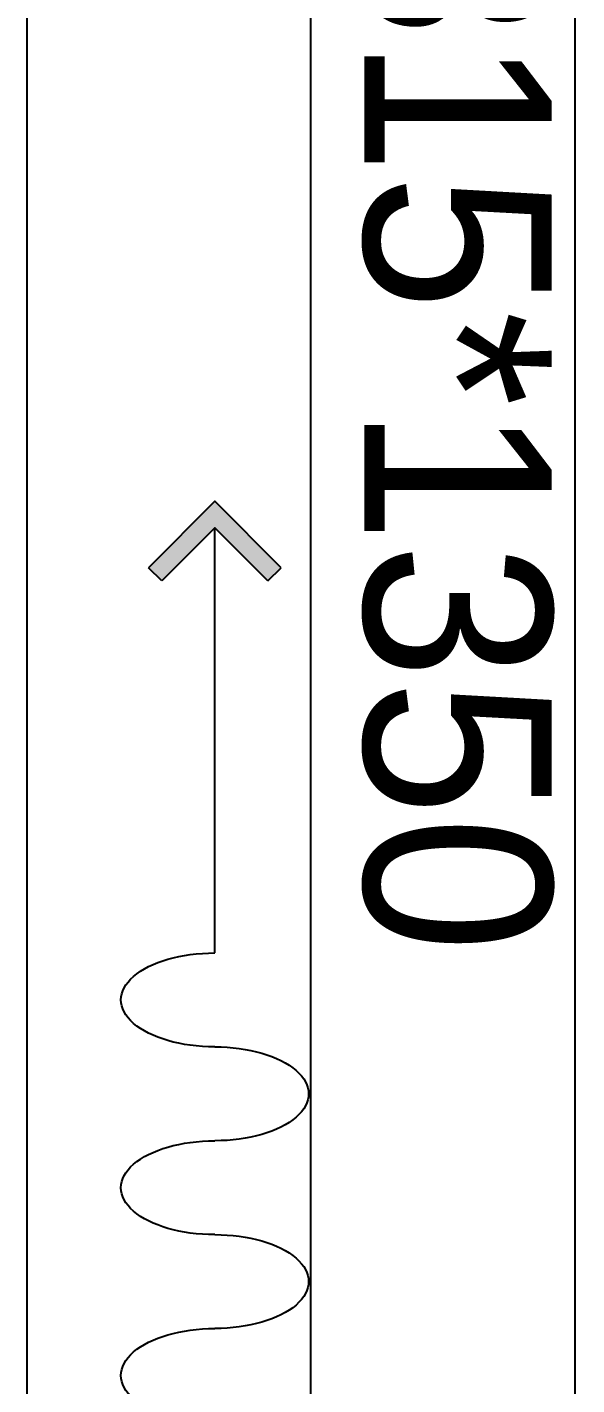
# Model space of a CAD drawing. Header units: inches. Extents: x 157163 to 245256, y -61743 to -20857.
# Drawn here: x 215860 to 216153, y -26207 to -25484 of the extents above; entities that cross this region are included whole.
import ezdxf

# ---------------------------------------------------------------- set-up
doc = ezdxf.new("R2010")
doc.units = ezdxf.units.IN
doc.header["$LTSCALE"] = 50
doc.header["$MEASUREMENT"] = 0
for name, color, linetype in [('0-ELC TEXT', 7, 'Continuous'), ('01. F-소품', 3, 'Continuous'), ('04-WIN', 4, 'Continuous'), ('06-LIGHT', 4, 'Continuous')]:
    doc.layers.add(name, color=color, linetype=linetype)
doc.styles.add('코레일둥고', font='Korail_Round_Gothic_Medium.ttf')

# ---------------------------------------------------------------- blocks, each defined once
blk = doc.blocks.new('VUDAUSEH')
at = {"layer": '04-WIN'}
blk.add_lwpolyline([(216011.35, -26591.39), (216152.35, -26591.39), (216152.35, -24276.39), (216011.35, -24276.39)], close=True, dxfattribs=at)
blk = doc.blocks.new('FFSFDF')
at = {"layer": '01. F-소품'}
blk.add_hatch(color=8, dxfattribs=at).paths.add_polyline_path([(1567672.88, 1746751.14), (1567679.95, 1746744.07), (1567715.3, 1746779.43), (1567679.95, 1746814.78), (1567672.88, 1746807.71), (1567701.16, 1746779.43)])
at = {"layer": '01. F-소품', "color": 8}
for p, q in [((1567672.88, 1746807.71), (1567679.95, 1746814.78)), ((1567474.76, 1746779.43), (1567701.16, 1746779.43)), ((1567672.88, 1746751.14), (1567679.95, 1746744.07))]:
    blk.add_line(p, q, dxfattribs=at)
for points in [[(1567679.95, 1746814.78), (1567715.3, 1746779.43), (1567679.95, 1746744.07)], [(1567672.88, 1746807.71), (1567701.16, 1746779.43), (1567672.88, 1746751.14)]]:
    blk.add_lwpolyline(points, dxfattribs=at)
for centre, start_param, end_param in [((1567299.76, 1746779.43), 1.570796, 4.712389), ((1567399.76, 1746779.43), 1.570796, 4.712389), ((1567249.76, 1746779.43), 4.712389, 7.853982), ((1567349.76, 1746779.43), 4.712389, 7.853982), ((1567449.76, 1746779.43), 4.712389, 7.853982)]:
    blk.add_ellipse(centre, major_axis=(0, -50), ratio=0.5, start_param=start_param, end_param=end_param, dxfattribs=at)

msp = doc.modelspace()

# ---------------------------------------------------------------- linework, layer by layer
at = {"layer": '06-LIGHT'}
msp.add_line((215860.35, -26701.89), (215860.35, -24222.89), dxfattribs=at)

# ---------------------------------------------------------------- block references
msp.add_blockref('VUDAUSEH', (0, 0))
at = {"color": 0, "xscale": -1, "rotation": 270}
msp.add_blockref('FFSFDF', (-1530819.08, -1593451.65), dxfattribs=at)

# ---------------------------------------------------------------- texts
at = {"layer": '0-ELC TEXT', "style": '코레일둥고'}
msp.add_text('창호교체 2315*1350', height=100, rotation=270, dxfattribs=at).set_placement((216039.96, -24805.56))

doc.saveas('drawing.dxf')
